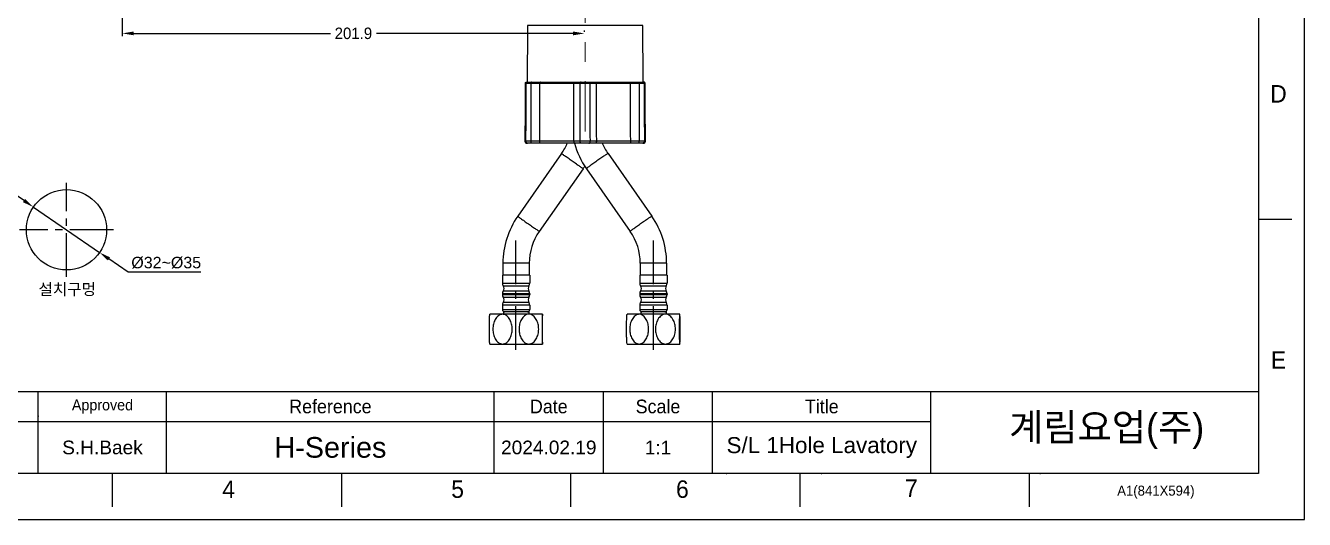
# Model space of a CAD drawing. Extents: x 10319 to 11160, y -16029 to -15435.
# Drawn here: x 10601 to 11160, y -16029 to -15814 of the extents above; entities that cross this region are included whole.
import ezdxf

# ---------------------------------------------------------------- set-up
doc = ezdxf.new("R2010")
doc.units = 0
doc.header["$MEASUREMENT"] = 0
for name, pattern in [('CENTER', [47.5, 22, -8.5, 8.5, -8.5]), ('CENTER2', [28.575, 19.05, -3.175, 3.175, -3.175]), ('CENTERX2', [101.6, 63.5, -12.7, 12.7, -12.7])]:
    doc.linetypes.add(name, pattern=pattern)
doc.layers.get('0').update_dxf_attribs({"linetype": 'CONTINUOUS'})
doc.layers.get('Defpoints').update_dxf_attribs({"linetype": 'CONTINUOUS'})
for name, color, linetype in [('CENTER', 1, 'CENTER2'), ('FORM', 7, 'CONTINUOUS'), ('TEXT', 2, 'CONTINUOUS')]:
    doc.layers.add(name, color=color, linetype=linetype)
doc.layers.add('DIM_', color=3, linetype='CONTINUOUS', lineweight=9)
doc.styles.add('Arial Unicode MS', font='ARIALUNI.ttf')
doc.styles.add('ROMANS', font='Gulim.ttf')
doc.styles.get("Standard").update_dxf_attribs({"font": 'Gulim.ttf'})
doc.dimstyles.new('사본(2) STANDARD', dxfattribs={"dimscale": 0, "dimtxt": 5, "dimasz": 5, "dimexe": 1.25, "dimexo": 0.625, "dimgap": 1.5, "dimtad": 3, "dimtih": 1, "dimtoh": 1, "dimdec": 1, "dimzin": 9, "dimdsep": 46, "dimtxsty": 'Standard', "dimcen": 2.5, "dimclrd": 3, "dimclre": 3, "dimclrt": 4, "dimadec": 0, "dimazin": 0, "dimtfac": 1, "dimtdec": 1, "dimtmove": 0, "dimatfit": 3, "dimfxl": 1.25, "dimtfill": 1, "dimtolj": 1, "dimtzin": 0, "dimarcsym": 0})

# ---------------------------------------------------------------- blocks, each defined once
blk = doc.blocks.new('*D11')
at = {"layer": 'Defpoints', "color": 0, "transparency": 16777216}
for p in [(10604.73, -15893.08), (10633.59, -15912.89)]:
    blk.add_point(p, dxfattribs=at)
at = {"layer": 'DIM_', "color": 3, "lineweight": -2, "transparency": 16777216}
for p, q in [((10600.61, -15890.25), (10596.49, -15887.42)), ((10604.73, -15893.08), (10633.59, -15912.89)), ((10646.11, -15921.48), (10637.71, -15915.72)), ((10677.8, -15921.48), (10646.11, -15921.48))]:
    blk.add_line(p, q, dxfattribs=at)
at = {"layer": 'DIM_', "color": 3, "transparency": 16777216}
for points in [[(10601.08, -15889.57), (10600.14, -15890.94), (10604.73, -15893.08)], [(10638.18, -15915.03), (10637.24, -15916.41), (10633.59, -15912.89)]]:
    blk.add_solid(points, dxfattribs=at)
at = {"layer": 'DIM_', "color": 4, "transparency": 16777216, "insert": (10662.7, -15917.39), "char_height": 5, "attachment_point": 5, "style": 'Arial Unicode MS', "bg_fill": 3, "box_fill_scale": 1.25, "bg_fill_color": 256, "bg_fill_true_color": 13158600, "bg_fill_transparency": 0}
blk.add_mtext('\\A1;%%C32~%%C35', dxfattribs=at)
blk = doc.blocks.new('*D18')
at = {"layer": 'Defpoints', "color": 0, "transparency": 16777216}
for p in [(10643.51, -15777.29), (10845.36, -15817.33), (10845.36, -15817.33)]:
    blk.add_point(p, dxfattribs=at)
at = {"layer": 'DIM_', "color": 3, "lineweight": -2, "transparency": 16777216}
for p, q in [((10643.51, -15777.91), (10643.51, -15818.58)), ((10648.51, -15817.33), (10734.37, -15817.33)), ((10840.36, -15817.33), (10754.49, -15817.33)), ((10845.36, -15816.71), (10845.36, -15816.08))]:
    blk.add_line(p, q, dxfattribs=at)
at = {"layer": 'DIM_', "color": 3, "transparency": 16777216}
for points in [[(10648.51, -15816.5), (10648.51, -15818.16), (10643.51, -15817.33)], [(10840.36, -15816.5), (10840.36, -15818.16), (10845.36, -15817.33)]]:
    blk.add_solid(points, dxfattribs=at)
at = {"layer": 'DIM_', "color": 4, "transparency": 16777216, "insert": (10744.43, -15817.33), "char_height": 5, "attachment_point": 5, "bg_fill": 3, "box_fill_scale": 1.25, "bg_fill_color": 256, "bg_fill_true_color": 13158600, "bg_fill_transparency": 0}
blk.add_mtext('\\A1;201.9', dxfattribs=at)

msp = doc.modelspace()

# ---------------------------------------------------------------- linework, layer by layer
at = {"color": 7, "linetype": 'Continuous'}
for p, q in [((10835.32, -15869.74), (10816.17, -15897.09)), ((10855.59, -15869.74), (10855.58, -15869.74)), ((10855.59, -15869.74), (10874.71, -15897.09)), ((10844.74, -15876.34), (10825.59, -15903.69)), ((10844.74, -15876.34), (10844.74, -15876.34)), ((10846.16, -15876.34), (10865.29, -15903.68)), ((10874.71, -15897.09), (10874.71, -15897.09)), ((10825.59, -15903.69), (10825.59, -15903.69)), ((10821.21, -15917.6), (10809.71, -15917.6)), ((10809.71, -15917.6), (10809.71, -15922.83)), ((10821.21, -15917.6), (10821.21, -15922.83)), ((10881.17, -15917.6), (10869.67, -15917.6)), ((10869.67, -15917.6), (10869.67, -15922.83)), ((10881.17, -15917.6), (10881.17, -15922.83)), ((10821.46, -15922.83), (10809.46, -15922.83)), ((10809.46, -15922.83), (10809.46, -15926.27)), ((10821.46, -15922.83), (10821.46, -15926.27)), ((10881.42, -15922.83), (10869.42, -15922.83)), ((10869.42, -15922.83), (10869.42, -15926.27)), ((10881.42, -15922.83), (10881.42, -15926.27)), ((10809.46, -15926.27), (10821.46, -15926.27)), ((10809.83, -15927.44), (10821.08, -15927.44)), ((10821.08, -15929.73), (10809.83, -15929.73)), ((10869.42, -15926.27), (10881.42, -15926.27)), ((10869.79, -15927.44), (10881.04, -15927.44)), ((10881.04, -15929.73), (10869.79, -15929.73)), ((10821.46, -15930.89), (10809.46, -15930.89)), ((10809.46, -15930.89), (10809.46, -15931.27)), ((10809.46, -15931.27), (10821.46, -15931.27)), ((10809.83, -15932.44), (10821.08, -15932.44)), ((10821.08, -15934.73), (10809.83, -15934.73)), ((10821.46, -15930.89), (10821.46, -15931.27)), ((10881.42, -15930.89), (10869.42, -15930.89)), ((10869.42, -15930.89), (10869.42, -15931.27)), ((10869.42, -15931.27), (10881.42, -15931.27)), ((10869.79, -15932.44), (10881.04, -15932.44)), ((10881.04, -15934.73), (10869.79, -15934.73)), ((10881.42, -15930.89), (10881.42, -15931.27)), ((10803.95, -15939.86), (10803.96, -15939.83)), ((10826.96, -15939.83), (10803.96, -15939.83)), ((10821.46, -15935.89), (10809.46, -15935.89)), ((10809.46, -15935.89), (10809.46, -15937.83)), ((10809.46, -15937.83), (10821.46, -15937.83)), ((10820.96, -15938.83), (10809.96, -15938.83)), ((10809.96, -15938.83), (10809.96, -15939.83)), ((10820.96, -15938.83), (10820.96, -15939.83)), ((10821.46, -15935.89), (10821.46, -15937.83)), ((10826.97, -15939.86), (10826.96, -15939.83)), ((10826.96, -15939.84), (10826.96, -15939.83)), ((10863.9, -15939.91), (10863.92, -15939.83)), ((10886.92, -15939.83), (10863.92, -15939.83)), ((10881.42, -15935.89), (10869.42, -15935.89)), ((10869.42, -15935.89), (10869.42, -15937.83)), ((10869.42, -15937.83), (10881.42, -15937.83)), ((10880.92, -15938.83), (10869.92, -15938.83)), ((10869.92, -15938.83), (10869.92, -15939.83)), ((10880.92, -15938.83), (10880.92, -15939.83)), ((10881.42, -15935.89), (10881.42, -15937.83)), ((10886.93, -15939.88), (10886.91, -15939.83)), ((10886.94, -15939.91), (10886.92, -15939.83)), ((10803.96, -15952.83), (10803.95, -15952.81)), ((10803.96, -15952.83), (10826.96, -15952.83)), ((10826.95, -15952.83), (10826.96, -15952.83)), ((10826.96, -15952.83), (10826.97, -15952.81)), ((10826.96, -15952.83), (10826.96, -15952.83)), ((10863.91, -15952.79), (10863.89, -15952.7)), ((10863.92, -15952.83), (10863.9, -15952.76)), ((10863.92, -15952.83), (10886.92, -15952.83)), ((10886.91, -15952.83), (10886.93, -15952.79)), ((10886.92, -15952.83), (10886.94, -15952.76)), ((10886.93, -15952.79), (10886.95, -15952.7))]:
    msp.add_line(p, q, dxfattribs=at)
msp.add_circle((10619.16, -15902.99), 17.5)
for centre, radius, start, end in [((10815.39, -15855.8), 24.32, 325.0212, 337.231), ((10875.71, -15855.73), 36.03, 195.2599, 214.8941), ((10875.53, -15855.81), 24.33, 202.7423, 214.9503), ((10815.49, -15855.86), 35.7, 325.0049, 327.0518), ((10845.46, -15917.6), 35.75, 145.0045, 180.0003), ((10845.4, -15917.59), 35.77, 359.9977, 34.9646), ((10845.46, -15917.6), 24.25, 145.0047, 180.0004), ((10845.4, -15917.59), 24.27, 359.9966, 34.9629), ((10811.46, -15926.27), 2, 180, 215.6591), ((10811.46, -15930.89), 2, 144.3409, 180), ((10808.21, -15928.6), 2, 0.59, 35.6591), ((10808.21, -15928.56), 2, 324.3409, 359.41), ((10822.71, -15928.6), 2, 144.3409, 179.41), ((10822.71, -15928.56), 2, 180.59, 215.6591), ((10819.46, -15926.27), 2, 324.3409, 0), ((10819.46, -15930.89), 2, 0, 35.6591), ((10871.42, -15926.27), 2, 180, 215.6591), ((10871.42, -15930.89), 2, 144.3409, 180), ((10868.17, -15928.6), 2, 0.59, 35.6591), ((10868.17, -15928.56), 2, 324.3409, 359.41), ((10882.67, -15928.6), 2, 144.3409, 179.41), ((10882.67, -15928.56), 2, 180.59, 215.6591), ((10879.42, -15926.27), 2, 324.3409, 0), ((10879.42, -15930.89), 2, 0, 35.6591), ((10811.46, -15931.27), 2, 180, 215.6591), ((10811.46, -15935.89), 2, 144.3409, 180), ((10808.21, -15933.6), 2, 0.59, 35.6591), ((10808.21, -15933.56), 2, 324.3409, 359.41), ((10822.71, -15933.6), 2, 144.3409, 179.41), ((10822.71, -15933.56), 2, 180.59, 215.6591), ((10819.46, -15931.27), 2, 324.3409, 0), ((10819.46, -15935.89), 2, 0, 35.6591), ((10871.42, -15931.27), 2, 180, 215.6591), ((10871.42, -15935.89), 2, 144.3409, 180), ((10868.17, -15933.6), 2, 0.59, 35.6591), ((10868.17, -15933.56), 2, 324.3409, 359.41), ((10882.67, -15933.6), 2, 144.3409, 179.41), ((10882.67, -15933.56), 2, 180.59, 215.6591), ((10879.42, -15931.27), 2, 324.3409, 0), ((10879.42, -15935.89), 2, 0, 35.6591), ((10810.46, -15937.83), 1, 180, 270), ((10820.46, -15937.83), 1, 270, 0), ((10870.42, -15937.83), 1, 180, 270), ((10880.42, -15937.83), 1, 270, 0)]:
    msp.add_arc(centre, radius, start, end, dxfattribs=at)
for points in [[(10871, -15838.55), (10870.88, -15826.24), (10870.75, -15813.93)], [(10819.49, -15839.05), (10819.4, -15851.69), (10819.3, -15864.33)], [(10871.95, -15864.33), (10871.85, -15851.69), (10871.76, -15839.05)], [(10826.23, -15865.19), (10824.21, -15865.19), (10822.2, -15865.19)], [(10850.23, -15865.19), (10848.76, -15865.19), (10847.28, -15865.19)], [(10869.05, -15865.19), (10867.03, -15865.19), (10865.02, -15865.19)]]:
    msp.add_open_spline(points, degree=2)
for points, weights, knots in [([(10819.49, -15839.05), (10819.49, -15838.85), (10819.64, -15838.7), (10819.79, -15838.55), (10819.99, -15838.55)], [0.99689541334, 0.853553390593, 0.853553390593, 0.853553390593, 1], [0.0044361, 0.0044361, 0.0044361, 0.4162846, 0.4162846, 0.8325693, 0.8325693, 0.8325693]), ([(10871.76, -15839.05), (10871.76, -15838.85), (10871.61, -15838.7), (10871.46, -15838.55), (10871.26, -15838.55)], [0.99689541334, 0.853553390593, 0.853553390593, 0.853553390593, 1], [0.0044361, 0.0044361, 0.0044361, 0.4162846, 0.4162846, 0.8325693, 0.8325693, 0.8325693]), ([(10870.79, -15865.19), (10871.14, -15865.19), (10871.39, -15864.94), (10871.64, -15864.69), (10871.64, -15864.34)], [1, 0.853553390593, 0.853553390593, 0.853553390593, 1], [0, 0, 0, 0.702057, 0.702057, 1.404114, 1.404114, 1.404114])]:
    msp.add_rational_spline(points, weights, degree=2, knots=knots)
at = {"lineweight": -3}
for points, weights in [([(10819.79, -15839.05), (10819.49, -15839.05), (10819.49, -15839.05)], [0.978152195993, 0.972553313786, 0.972553313786]), ([(10819.79, -15839.05), (10819.79, -15839.05), (10822.03, -15839.05)], [0.914835766825, 0.758819045103, 1]), ([(10819.89, -15839.05), (10819.89, -15838.95), (10819.93, -15838.86)], [1, 0.924975297021, 0.888711881317]), ([(10820.29, -15838.55), (10820.29, -15838.55), (10822.16, -15838.55)], [1, 0.793353340291, 1]), ([(10822.16, -15838.55), (10822.03, -15838.55), (10822.03, -15839.05)], [1, 0.709570736537, 1]), ([(10825.88, -15839.05), (10831.8, -15839.05), (10840.67, -15839.05)], [1, 0.945106627571, 1]), ([(10826.16, -15838.55), (10832.04, -15838.55), (10840.92, -15838.55)], [1, 0.943135436436, 1]), ([(10843.85, -15838.55), (10843.49, -15838.55), (10843.49, -15839.05)], [1, 0.709570736536, 1]), ([(10843.49, -15839.05), (10845.62, -15839.05), (10847.76, -15839.05)], [1, 0.707106781187, 1]), ([(10843.85, -15838.55), (10845.62, -15838.55), (10847.4, -15838.55)], [1, 0.707106781187, 1]), ([(10847.4, -15838.55), (10847.76, -15838.55), (10847.76, -15839.05)], [1, 0.709570736536, 1]), ([(10850.33, -15838.55), (10859.21, -15838.55), (10865.09, -15838.55)], [1, 0.943135436436, 1]), ([(10850.58, -15839.05), (10859.45, -15839.05), (10865.37, -15839.05)], [1, 0.945106627571, 1]), ([(10869.09, -15838.55), (10870.96, -15838.55), (10870.96, -15838.55)], [1, 0.793353340291, 1]), ([(10869.09, -15838.55), (10869.22, -15838.55), (10869.22, -15839.05)], [1, 0.709570736537, 1]), ([(10869.22, -15839.05), (10871.46, -15839.05), (10871.46, -15839.05)], [1, 0.758819045103, 0.914835766825]), ([(10871.17, -15838.66), (10871.35, -15838.81), (10871.36, -15839.05)], [0.85789133668, 0.833547852898, 1]), ([(10871.76, -15839.05), (10871.76, -15839.05), (10871.46, -15839.05)], [0.972553313786, 0.972553313786, 0.978195733654]), ([(10819.3, -15864.33), (10819.3, -15864.33), (10819.61, -15864.33)], [0.972757538549, 0.972757538549, 0.978584049789]), ([(10821.98, -15864.33), (10819.61, -15864.33), (10819.61, -15864.33)], [1, 0.758819045102, 0.914835766825]), ([(10820.1, -15865.05), (10819.72, -15864.8), (10819.72, -15864.33)], [0.864161764924, 0.814138159373, 1]), ([(10840.6, -15864.33), (10831.7, -15864.33), (10825.76, -15864.33)], [1, 0.945515077098, 1]), ([(10841.02, -15865.19), (10832.1, -15865.19), (10826.23, -15865.19)], [1, 0.942180502973, 1]), ([(10843.97, -15865.19), (10843.36, -15865.18), (10843.37, -15864.33)], [1, 0.707106781187, 1]), ([(10847.88, -15864.33), (10845.62, -15864.33), (10843.37, -15864.33)], [1, 0.707106781187, 1]), ([(10865.49, -15864.33), (10859.55, -15864.33), (10850.65, -15864.33)], [1, 0.945515077098, 1]), ([(10869.05, -15865.19), (10869.27, -15865.18), (10869.27, -15864.33)], [1, 0.707106781187, 1]), ([(10871.64, -15864.33), (10871.64, -15864.33), (10869.27, -15864.33)], [0.914835766825, 0.758819045103, 1]), ([(10871.53, -15864.33), (10871.53, -15865.1), (10870.79, -15865.18)], [1, 0.727371173155, 0.962275279492]), ([(10871.63, -15864.33), (10871.95, -15864.33), (10871.95, -15864.33)], [0.978764021773, 0.972757538549, 0.972757538549])]:
    msp.add_rational_spline(points, weights, degree=2, dxfattribs=at)
for points, degree in [([(10819.79, -15839.05), (10819.7, -15851.69), (10819.61, -15864.33)], 2), ([(10819.72, -15864.33), (10819.81, -15851.69), (10819.89, -15839.05)], 2), ([(10821.98, -15864.33), (10822, -15851.69), (10822.03, -15839.05)], 2), ([(10822.03, -15839.05), (10823.95, -15839.05), (10825.88, -15839.05)], 2), ([(10822.16, -15838.55), (10824.16, -15838.55), (10826.16, -15838.55)], 2), ([(10825.76, -15864.33), (10825.8, -15855.91), (10825.84, -15847.48), (10825.88, -15839.05)], 3), ([(10840.6, -15864.33), (10840.62, -15855.91), (10840.65, -15847.48), (10840.67, -15839.05)], 3), ([(10840.67, -15839.05), (10842.08, -15839.05), (10843.49, -15839.05)], 2), ([(10840.92, -15838.55), (10842.38, -15838.55), (10843.85, -15838.55)], 2), ([(10843.37, -15864.33), (10843.43, -15851.69), (10843.49, -15839.05)], 2), ([(10847.4, -15838.55), (10848.87, -15838.55), (10850.33, -15838.55)], 2), ([(10847.76, -15839.05), (10849.17, -15839.05), (10850.58, -15839.05)], 2), ([(10847.88, -15864.33), (10847.82, -15851.69), (10847.76, -15839.05)], 2), ([(10850.65, -15864.33), (10850.62, -15855.91), (10850.6, -15847.48), (10850.58, -15839.05)], 3), ([(10865.09, -15838.55), (10867.09, -15838.55), (10869.09, -15838.55)], 2), ([(10865.37, -15839.05), (10867.3, -15839.05), (10869.22, -15839.05)], 2), ([(10865.49, -15864.33), (10865.45, -15855.91), (10865.41, -15847.48), (10865.37, -15839.05)], 3), ([(10869.22, -15839.05), (10869.25, -15851.69), (10869.27, -15864.33)], 2), ([(10871.36, -15839.05), (10871.44, -15851.69), (10871.53, -15864.33)], 2), ([(10871.64, -15864.33), (10871.55, -15851.69), (10871.46, -15839.05)], 2), ([(10825.76, -15864.33), (10823.87, -15864.33), (10821.98, -15864.33)], 2), ([(10843.37, -15864.33), (10841.98, -15864.33), (10840.6, -15864.33)], 2), ([(10843.97, -15865.19), (10842.49, -15865.19), (10841.02, -15865.19)], 2), ([(10850.65, -15864.33), (10849.26, -15864.33), (10847.88, -15864.33)], 2), ([(10869.27, -15864.33), (10867.38, -15864.33), (10865.49, -15864.33)], 2)]:
    msp.add_open_spline(points, degree=degree, dxfattribs=at)
for points, weights, knots in [([(10819.79, -15839.05), (10819.79, -15838.85), (10819.94, -15838.7), (10820.08, -15838.55), (10820.29, -15838.55)], [0.997126641142, 0.853553390593, 0.853553390593, 0.853553390593, 1], [0.0041041, 0.0041041, 0.0041041, 0.4162846, 0.4162846, 0.8325693, 0.8325693, 0.8325693]), ([(10871.46, -15839.05), (10871.46, -15838.85), (10871.31, -15838.7), (10871.16, -15838.55), (10870.96, -15838.55)], [0.997126641142, 0.853553390593, 0.853553390593, 0.853553390593, 1], [0.0041041, 0.0041041, 0.0041041, 0.4162846, 0.4162846, 0.8325693, 0.8325693, 0.8325693]), ([(10819.61, -15864.34), (10819.61, -15864.69), (10819.86, -15864.94), (10820.11, -15865.19), (10820.46, -15865.19)], [1, 0.853553390593, 0.853553390593, 0.853553390593, 1], [0, 0, 0, 0.702057, 0.702057, 1.404114, 1.404114, 1.404114]), ([(10822.2, -15865.19), (10822.11, -15865.19), (10822.04, -15864.94), (10821.98, -15864.69), (10821.98, -15864.33)], [1, 0.923210217113, 1, 0.923210217113, 1], [0, 0, 0, 0.66855, 0.66855, 1.3371, 1.3371, 1.3371]), ([(10847.28, -15865.19), (10847.53, -15865.19), (10847.71, -15864.94), (10847.88, -15864.69), (10847.88, -15864.33)], [1, 0.923210217113, 1, 0.923210217113, 1], [0, 0, 0, 0.66855, 0.66855, 1.3371, 1.3371, 1.3371])]:
    msp.add_rational_spline(points, weights, degree=2, knots=knots, dxfattribs=at)
for points, weights in [([(10819.99, -15838.55), (10819.99, -15838.55), (10820.29, -15838.55)], [1, 0.993535787301, 0.992908163617]), ([(10871.26, -15838.55), (10871.26, -15838.55), (10871, -15838.55)], [1, 0.994010013257, 0.993031662969]), ([(10819.3, -15864.34), (10819.3, -15865.19), (10820.15, -15865.19)], [1, 0.707106781187, 1]), ([(10820.46, -15865.19), (10820.15, -15865.19), (10820.15, -15865.19)], [0.992766999176, 0.993307259035, 1]), ([(10822.2, -15865.19), (10820.46, -15865.19), (10820.46, -15865.19)], [1, 0.793353340291, 1]), ([(10847.28, -15865.19), (10845.62, -15865.19), (10843.97, -15865.19)], [1, 0.707106781187, 1]), ([(10865.02, -15865.19), (10859.14, -15865.19), (10850.23, -15865.19)], [1, 0.942180502973, 1]), ([(10870.79, -15865.19), (10870.79, -15865.19), (10869.05, -15865.19)], [1, 0.793353340291, 1]), ([(10871.1, -15865.19), (10871.1, -15865.19), (10870.8, -15865.19)], [1, 0.993423043113, 0.992787533477]), ([(10871.1, -15865.19), (10871.95, -15865.19), (10871.95, -15864.34)], [1, 0.707106781187, 1])]:
    msp.add_rational_spline(points, weights, degree=2)
for points, knots in [([(10826.09, -15838.57), (10826.06, -15838.58), (10826.03, -15838.61), (10826, -15838.64), (10825.98, -15838.67), (10825.96, -15838.71), (10825.94, -15838.75), (10825.92, -15838.79), (10825.9, -15838.84), (10825.89, -15838.89), (10825.88, -15838.94), (10825.88, -15839), (10825.88, -15839.05)], [0.1350386, 0.1350386, 0.1350386, 0.1350386, 0.3098843, 0.3098843, 0.3098843, 0.4776785, 0.4776785, 0.4776785, 0.6423641, 0.6423641, 0.6423641, 0.8072468, 0.8072468, 0.8072468, 0.8072468]), ([(10840.85, -15838.57), (10840.83, -15838.58), (10840.8, -15838.61), (10840.78, -15838.64), (10840.76, -15838.67), (10840.74, -15838.71), (10840.72, -15838.75), (10840.71, -15838.79), (10840.69, -15838.84), (10840.68, -15838.89), (10840.68, -15838.94), (10840.67, -15839), (10840.67, -15839.05)], [-0.6722082, -0.6722082, -0.6722082, -0.6722082, -0.4973625, -0.4973625, -0.4973625, -0.3295684, -0.3295684, -0.3295684, -0.1648828, -0.1648828, -0.1648828, 0, 0, 0, 0]), ([(10850.4, -15838.57), (10850.42, -15838.58), (10850.45, -15838.61), (10850.47, -15838.64), (10850.49, -15838.67), (10850.51, -15838.71), (10850.53, -15838.75), (10850.54, -15838.79), (10850.56, -15838.84), (10850.57, -15838.89), (10850.57, -15838.94), (10850.58, -15839), (10850.58, -15839.05)], [0.1350386, 0.1350386, 0.1350386, 0.1350386, 0.3098843, 0.3098843, 0.3098843, 0.4776785, 0.4776785, 0.4776785, 0.6423641, 0.6423641, 0.6423641, 0.8072468, 0.8072468, 0.8072468, 0.8072468]), ([(10865.16, -15838.57), (10865.19, -15838.58), (10865.22, -15838.61), (10865.25, -15838.64), (10865.27, -15838.67), (10865.29, -15838.71), (10865.31, -15838.75), (10865.33, -15838.79), (10865.34, -15838.84), (10865.35, -15838.89), (10865.36, -15838.94), (10865.37, -15839), (10865.37, -15839.05)], [-0.6722082, -0.6722082, -0.6722082, -0.6722082, -0.4973625, -0.4973625, -0.4973625, -0.3295684, -0.3295684, -0.3295684, -0.1648828, -0.1648828, -0.1648828, 0, 0, 0, 0]), ([(10869.8, -15838.55), (10869.85, -15838.55), (10869.89, -15838.56), (10869.93, -15838.57), (10869.97, -15838.58), (10870.01, -15838.6), (10870.05, -15838.61)], [0.0059786, 0.0059786, 0.0059786, 0.0059786, 0.1350386, 0.1350386, 0.1350386, 0.2577187, 0.2577187, 0.2577187, 0.2577187]), ([(10826.22, -15865.19), (10826.18, -15865.19), (10826.14, -15865.18), (10826.1, -15865.16), (10826.05, -15865.13), (10826, -15865.09), (10825.96, -15865.04), (10825.92, -15864.98), (10825.88, -15864.92), (10825.85, -15864.85), (10825.82, -15864.77), (10825.8, -15864.69), (10825.78, -15864.6), (10825.77, -15864.52), (10825.76, -15864.43), (10825.76, -15864.34)], [0.007729, 0.007729, 0.007729, 0.007729, 0.241884, 0.241884, 0.241884, 0.536103, 0.536103, 0.536103, 0.818605, 0.818605, 0.818605, 1.09612, 1.09612, 1.09612, 1.367979, 1.367979, 1.367979, 1.367979]), ([(10840.6, -15864.34), (10840.6, -15864.43), (10840.61, -15864.52), (10840.62, -15864.6), (10840.64, -15864.69), (10840.66, -15864.77), (10840.68, -15864.85), (10840.71, -15864.92), (10840.74, -15864.98), (10840.78, -15865.04), (10840.82, -15865.09), (10840.86, -15865.13), (10840.91, -15865.16), (10840.94, -15865.18), (10840.98, -15865.19), (10841.01, -15865.19)], [0.005971, 0.005971, 0.005971, 0.005971, 0.27783, 0.27783, 0.27783, 0.555346, 0.555346, 0.555346, 0.837848, 0.837848, 0.837848, 1.132066, 1.132066, 1.132066, 1.366222, 1.366222, 1.366222, 1.366222]), ([(10850.24, -15865.19), (10850.27, -15865.19), (10850.31, -15865.18), (10850.34, -15865.16), (10850.39, -15865.13), (10850.43, -15865.09), (10850.47, -15865.04), (10850.5, -15864.98), (10850.54, -15864.92), (10850.56, -15864.85), (10850.59, -15864.77), (10850.61, -15864.69), (10850.63, -15864.6), (10850.64, -15864.52), (10850.65, -15864.43), (10850.65, -15864.34)], [0.007729, 0.007729, 0.007729, 0.007729, 0.241884, 0.241884, 0.241884, 0.536103, 0.536103, 0.536103, 0.818605, 0.818605, 0.818605, 1.09612, 1.09612, 1.09612, 1.367979, 1.367979, 1.367979, 1.367979]), ([(10865.49, -15864.34), (10865.49, -15864.43), (10865.48, -15864.52), (10865.47, -15864.6), (10865.45, -15864.69), (10865.43, -15864.77), (10865.4, -15864.85), (10865.37, -15864.92), (10865.33, -15864.98), (10865.29, -15865.04), (10865.25, -15865.09), (10865.2, -15865.13), (10865.15, -15865.16), (10865.11, -15865.18), (10865.07, -15865.19), (10865.02, -15865.19)], [0.005971, 0.005971, 0.005971, 0.005971, 0.27783, 0.27783, 0.27783, 0.555346, 0.555346, 0.555346, 0.837848, 0.837848, 0.837848, 1.132066, 1.132066, 1.132066, 1.366222, 1.366222, 1.366222, 1.366222])]:
    msp.add_open_spline(points, degree=3, knots=knots, dxfattribs=at)
at = {"color": 7, "linetype": 'Continuous'}
for points, knots in [([(10844.74, -15876.34), (10844.73, -15876.34), (10844.69, -15876.31), (10844.62, -15876.27), (10844.5, -15876.19), (10844.25, -15876.03), (10843.85, -15875.75), (10843.26, -15875.35), (10842.55, -15874.86), (10841.44, -15874.09), (10840.26, -15873.27), (10839.06, -15872.43), (10838.2, -15871.82), (10837.4, -15871.26), (10836.71, -15870.76), (10836.2, -15870.4), (10835.87, -15870.16), (10835.68, -15870.02), (10835.53, -15869.91), (10835.41, -15869.83), (10835.37, -15869.78), (10835.31, -15869.75), (10835.32, -15869.74)], [0, 0, 0, 0, 0.003119, 0.010951, 0.023443, 0.040487, 0.087508, 0.150234, 0.226282, 0.312749, 0.503504, 0.600531, 0.693726, 0.779546, 0.854721, 0.916383, 0.941397, 0.962192, 0.978586, 0.99041, 0.997558, 1, 1, 1, 1]), ([(10855.58, -15869.74), (10855.53, -15869.74), (10855.38, -15869.85), (10855.07, -15870.01), (10854.6, -15870.32), (10854, -15870.71), (10853.27, -15871.19), (10852.16, -15871.95), (10850.69, -15872.97), (10849.24, -15873.99), (10848.16, -15874.77), (10847.49, -15875.27), (10846.93, -15875.68), (10846.56, -15875.97), (10846.35, -15876.15), (10846.24, -15876.24), (10846.19, -15876.29), (10846.16, -15876.33), (10846.16, -15876.34)], [0, 0, 0, 0, 0.013451, 0.044946, 0.093417, 0.157085, 0.233575, 0.320022, 0.5096, 0.697706, 0.782366, 0.856447, 0.917174, 0.962294, 0.978458, 0.990152, 0.997288, 1, 1, 1, 1]), ([(10816.17, -15897.09), (10816.17, -15897.1), (10816.22, -15897.12), (10816.26, -15897.17), (10816.38, -15897.26), (10816.53, -15897.37), (10816.72, -15897.51), (10817.06, -15897.75), (10817.56, -15898.11), (10818.26, -15898.61), (10819.05, -15899.17), (10819.92, -15899.78), (10821.11, -15900.62), (10822.29, -15901.44), (10823.4, -15902.21), (10824.11, -15902.7), (10824.7, -15903.1), (10825.1, -15903.37), (10825.35, -15903.53), (10825.47, -15903.62), (10825.55, -15903.66), (10825.58, -15903.69), (10825.59, -15903.69)], [0, 0, 0, 0, 0.002442, 0.00959, 0.021414, 0.037808, 0.058603, 0.083617, 0.145279, 0.220454, 0.306274, 0.399469, 0.496496, 0.687251, 0.773718, 0.849766, 0.912492, 0.959513, 0.976557, 0.989049, 0.996881, 1, 1, 1, 1]), ([(10865.29, -15903.68), (10865.28, -15903.67), (10865.32, -15903.64), (10865.37, -15903.59), (10865.48, -15903.49), (10865.69, -15903.32), (10866.06, -15903.03), (10866.61, -15902.62), (10867.29, -15902.12), (10868.37, -15901.34), (10869.82, -15900.32), (10871.28, -15899.3), (10872.4, -15898.54), (10873.12, -15898.06), (10873.73, -15897.67), (10874.19, -15897.36), (10874.5, -15897.2), (10874.65, -15897.09), (10874.71, -15897.09)], [0, 0, 0, 0, 0.002712, 0.009848, 0.021542, 0.037706, 0.082826, 0.143553, 0.217634, 0.302294, 0.4904, 0.679978, 0.766425, 0.842915, 0.906583, 0.955054, 0.986549, 1, 1, 1, 1]), ([(10803.88, -15946.33), (10803.88, -15945.61), (10803.88, -15944.22), (10803.89, -15942.53), (10803.91, -15941.34), (10803.91, -15940.64), (10803.95, -15940.16), (10803.94, -15939.91), (10803.96, -15939.84)], [0, 0, 0, 0, 0.334221, 0.642962, 0.776808, 0.887735, 0.965746, 1, 1, 1, 1]), ([(10809.54, -15939.83), (10808.89, -15939.83), (10807.55, -15940.38), (10806.26, -15942.06), (10805.5, -15944.11), (10805.34, -15945.59), (10805.34, -15946.33)], [0, 0, 0, 0, 0.228943, 0.475661, 0.735015, 1, 1, 1, 1]), ([(10813.74, -15946.33), (10813.74, -15945.59), (10813.57, -15944.11), (10812.81, -15942.06), (10811.52, -15940.38), (10810.18, -15939.83), (10809.54, -15939.83)], [0, 0, 0, 0, 0.264991, 0.524332, 0.771055, 1, 1, 1, 1]), ([(10821.04, -15939.83), (10820.38, -15939.83), (10819.02, -15940.37), (10817.7, -15942.05), (10816.92, -15944.11), (10816.75, -15945.59), (10816.75, -15946.33)], [0, 0, 0, 0, 0.23144, 0.47853, 0.73677, 1, 1, 1, 1]), ([(10825.32, -15946.33), (10825.32, -15945.59), (10825.15, -15944.11), (10824.37, -15942.05), (10823.05, -15940.37), (10821.69, -15939.83), (10821.04, -15939.83)], [0, 0, 0, 0, 0.263235, 0.521463, 0.768557, 1, 1, 1, 1]), ([(10826.94, -15939.96), (10826.92, -15940.29), (10826.91, -15941.13), (10826.88, -15943.25), (10826.87, -15945.05), (10826.87, -15946.33)], [0, 0, 0, 0, 0.151609, 0.397007, 1, 1, 1, 1]), ([(10826.96, -15939.83), (10826.95, -15939.83), (10826.95, -15939.9), (10826.94, -15939.93), (10826.94, -15939.96)], [0, 0, 0, 0, 0.259118, 1, 1, 1, 1]), ([(10827.04, -15946.33), (10827.04, -15945.61), (10827.04, -15944.22), (10827.03, -15942.53), (10827.01, -15941.34), (10827.01, -15940.64), (10826.97, -15940.16), (10826.98, -15939.91), (10826.96, -15939.84)], [0, 0, 0, 0, 0.334228, 0.64295, 0.776785, 0.88773, 0.96576, 1, 1, 1, 1]), ([(10863.7, -15946.33), (10863.7, -15945.64), (10863.7, -15944.3), (10863.73, -15942.67), (10863.77, -15941.5), (10863.81, -15940.79), (10863.85, -15940.26), (10863.88, -15939.97), (10863.91, -15939.88)], [0, 0, 0, 0, 0.322332, 0.622335, 0.754608, 0.867416, 0.952425, 1, 1, 1, 1]), ([(10869.19, -15939.83), (10868.56, -15939.83), (10867.24, -15940.39), (10865.98, -15942.06), (10865.23, -15944.11), (10865.07, -15945.59), (10865.07, -15946.33)], [0, 0, 0, 0, 0.226526, 0.472897, 0.733327, 1, 1, 1, 1]), ([(10873.31, -15946.33), (10873.31, -15945.59), (10873.15, -15944.11), (10872.41, -15942.06), (10871.15, -15940.38), (10869.83, -15939.83), (10869.19, -15939.83)], [0, 0, 0, 0, 0.266679, 0.527096, 0.773472, 1, 1, 1, 1]), ([(10880.68, -15939.83), (10880.01, -15939.83), (10878.64, -15940.37), (10877.29, -15942.04), (10876.49, -15944.1), (10876.32, -15945.59), (10876.32, -15946.33)], [0, 0, 0, 0, 0.233538, 0.480949, 0.738254, 1, 1, 1, 1]), ([(10885.04, -15946.33), (10885.04, -15945.59), (10884.86, -15944.1), (10884.07, -15942.04), (10882.72, -15940.37), (10881.34, -15939.83), (10880.68, -15939.83)], [0, 0, 0, 0, 0.261751, 0.519044, 0.76646, 1, 1, 1, 1]), ([(10886.91, -15939.83), (10886.89, -15939.83), (10886.87, -15939.91), (10886.85, -15940.02), (10886.82, -15940.23), (10886.79, -15940.63), (10886.76, -15941.25), (10886.72, -15942.11), (10886.7, -15943.08), (10886.67, -15944.5), (10886.67, -15945.59), (10886.67, -15946.33)], [0, 0, 0, 0, 0.007871, 0.027864, 0.059633, 0.101809, 0.211483, 0.346022, 0.49724, 0.659362, 1, 1, 1, 1]), ([(10887.14, -15946.33), (10887.14, -15945.64), (10887.14, -15944.3), (10887.11, -15942.67), (10887.07, -15941.5), (10887.03, -15940.79), (10886.99, -15940.26), (10886.96, -15939.97), (10886.93, -15939.88)], [0, 0, 0, 0, 0.322331, 0.622349, 0.75464, 0.867435, 0.952423, 1, 1, 1, 1]), ([(10803.96, -15952.83), (10803.94, -15952.76), (10803.95, -15952.51), (10803.91, -15952.03), (10803.91, -15951.33), (10803.89, -15950.13), (10803.88, -15948.45), (10803.88, -15947.06), (10803.88, -15946.33)], [0, 0, 0, 0, 0.03426, 0.112302, 0.223248, 0.35708, 0.665787, 1, 1, 1, 1]), ([(10805.34, -15946.33), (10805.34, -15947.08), (10805.5, -15948.56), (10806.26, -15950.61), (10807.55, -15952.29), (10808.89, -15952.83), (10809.54, -15952.83)], [0, 0, 0, 0, 0.264991, 0.524332, 0.771055, 1, 1, 1, 1]), ([(10809.54, -15952.83), (10810.18, -15952.83), (10811.52, -15952.29), (10812.81, -15950.61), (10813.57, -15948.56), (10813.74, -15947.08), (10813.74, -15946.33)], [0, 0, 0, 0, 0.228943, 0.475661, 0.735015, 1, 1, 1, 1]), ([(10816.75, -15946.33), (10816.75, -15947.08), (10816.92, -15948.56), (10817.7, -15950.62), (10819.02, -15952.29), (10820.38, -15952.83), (10821.04, -15952.83)], [0, 0, 0, 0, 0.263235, 0.521463, 0.768557, 1, 1, 1, 1]), ([(10821.04, -15952.83), (10821.69, -15952.83), (10823.05, -15952.29), (10824.37, -15950.62), (10825.15, -15948.56), (10825.32, -15947.08), (10825.32, -15946.33)], [0, 0, 0, 0, 0.23144, 0.47853, 0.73677, 1, 1, 1, 1]), ([(10826.87, -15946.33), (10826.87, -15947.06), (10826.88, -15948.45), (10826.89, -15950.14), (10826.91, -15951.33), (10826.91, -15952.04), (10826.94, -15952.51), (10826.93, -15952.76), (10826.95, -15952.83)], [0, 0, 0, 0, 0.334723, 0.643806, 0.777705, 0.888568, 0.966303, 1, 1, 1, 1]), ([(10826.96, -15952.83), (10826.98, -15952.76), (10826.97, -15952.51), (10827.01, -15952.03), (10827.01, -15951.33), (10827.03, -15950.13), (10827.04, -15948.45), (10827.04, -15947.06), (10827.04, -15946.33)], [0, 0, 0, 0, 0.034276, 0.1123, 0.223229, 0.35707, 0.665796, 1, 1, 1, 1]), ([(10863.89, -15952.7), (10863.83, -15952.38), (10863.79, -15951.54), (10863.73, -15950.08), (10863.7, -15948.27), (10863.7, -15946.99), (10863.7, -15946.33)], [0, 0, 0, 0, 0.152063, 0.397445, 0.689118, 1, 1, 1, 1]), ([(10865.07, -15946.33), (10865.07, -15947.08), (10865.23, -15948.56), (10865.98, -15950.6), (10867.24, -15952.28), (10868.56, -15952.83), (10869.19, -15952.83)], [0, 0, 0, 0, 0.266679, 0.527096, 0.773472, 1, 1, 1, 1]), ([(10869.19, -15952.83), (10869.83, -15952.83), (10871.15, -15952.28), (10872.41, -15950.6), (10873.15, -15948.56), (10873.31, -15947.08), (10873.31, -15946.33)], [0, 0, 0, 0, 0.226526, 0.472897, 0.733327, 1, 1, 1, 1]), ([(10876.32, -15946.33), (10876.32, -15947.08), (10876.49, -15948.56), (10877.29, -15950.62), (10878.64, -15952.3), (10880.01, -15952.83), (10880.68, -15952.83)], [0, 0, 0, 0, 0.261751, 0.519044, 0.76646, 1, 1, 1, 1]), ([(10880.68, -15952.83), (10881.34, -15952.83), (10882.72, -15952.3), (10884.07, -15950.62), (10884.86, -15948.56), (10885.04, -15947.08), (10885.04, -15946.33)], [0, 0, 0, 0, 0.233538, 0.480949, 0.738254, 1, 1, 1, 1]), ([(10886.67, -15946.33), (10886.67, -15947.07), (10886.67, -15948.16), (10886.7, -15949.58), (10886.72, -15950.56), (10886.76, -15951.41), (10886.79, -15952.04), (10886.82, -15952.43), (10886.85, -15952.64), (10886.87, -15952.75), (10886.89, -15952.83), (10886.91, -15952.83)], [0, 0, 0, 0, 0.340622, 0.502732, 0.653984, 0.788531, 0.898189, 0.940354, 0.972118, 0.992123, 1, 1, 1, 1]), ([(10886.95, -15952.7), (10887.01, -15952.38), (10887.05, -15951.53), (10887.11, -15950.07), (10887.14, -15948.27), (10887.14, -15946.99), (10887.14, -15946.33)], [0, 0, 0, 0, 0.1523, 0.397666, 0.689244, 1, 1, 1, 1])]:
    msp.add_open_spline(points, degree=3, knots=knots, dxfattribs=at)
at = {"layer": 'CENTER'}
for p, q in [((10619.16, -15923.49), (10619.16, -15882.49)), ((10639.66, -15902.99), (10598.66, -15902.99)), ((10815.19, -15907.69), (10815.19, -15957.83)), ((10875.36, -15907.69), (10875.36, -15957.83))]:
    msp.add_line(p, q, dxfattribs=at)
at = {"layer": 'FORM', "color": 7, "linetype": 'Continuous'}
for p, q in [((11159.66, -16029.33), (11159.66, -15434.62)), ((11139.63, -15454.65), (11139.63, -16009.31)), ((11139.64, -15898.37), (11154.19, -15898.37)), ((11139.63, -16009.31), (10338.68, -16009.31)), ((10639.04, -16009.31), (10639.04, -16023.86)), ((10739.16, -16009.31), (10739.16, -16023.86)), ((10839.28, -16009.31), (10839.28, -16023.86)), ((10939.4, -16009.31), (10939.4, -16023.86)), ((11039.52, -16009.31), (11039.52, -16023.86)), ((10318.66, -16029.33), (11159.66, -16029.33))]:
    msp.add_line(p, q, dxfattribs=at)
at = {"layer": 'FORM'}
for p, q in [((10494.82, -15973.55), (11139.63, -15973.55)), ((10606.86, -16009.31), (10606.86, -15973.55)), ((10662.88, -16009.31), (10662.88, -15973.55)), ((10805.9, -16009.31), (10805.9, -15973.55)), ((10805.9, -16009.31), (10805.9, -15973.55)), ((10805.9, -16009.31), (10805.9, -15973.55)), ((10853.58, -16009.31), (10853.58, -15973.55)), ((10901.26, -16009.31), (10901.26, -15973.55)), ((10996.61, -16009.31), (10996.61, -15973.55)), ((10438.8, -15986.66), (10996.61, -15986.66))]:
    msp.add_line(p, q, dxfattribs=at)
for p in [(10907.38, -16009.31), (10948.81, -16009.31), (11044.22, -16009.31)]:
    msp.add_point(p, dxfattribs=at)
at = {"layer": 'TEXT'}
msp.add_point((10606.86, -15984.28), dxfattribs=at)

# ---------------------------------------------------------------- texts
at = {"layer": 'DIM_', "insert": (10606.93, -15926.44), "char_height": 5, "attachment_point": 1}
msp.add_mtext_dynamic_manual_height_columns('설치구멍', width=28.1224, gutter_width=12.5, heights=[0], dxfattribs=at)
at = {"layer": 'FORM', "char_height": 7.63, "attachment_point": 5}
for s, width, insert in [('D', 10.0119, (11148.33, -15843.68)), ('E', 10.0119, (11148.33, -15959.79)), ('4', 50.0595, (10689.95, -16016.19)), ('5', 50.0595, (10789.92, -16016.19)), ('6', 50.0595, (10888.07, -16016.19)), ('7', 50.0595, (10988.02, -16015.74))]:
    msp.add_mtext_dynamic_manual_height_columns(s, width=width, gutter_width=12.51, heights=[0], dxfattribs=dict(at, insert=insert))
at = {"layer": 'TEXT', "style": 'ROMANS'}
msp.add_text('A1(841X594)', height=4.3802, dxfattribs=at).set_placement((11077.93, -16018.98))
at = {"layer": 'TEXT', "attachment_point": 5}
for s, width, insert, char_height in [('Approved', 56.019, (10634.87, -15980.11), 4.768), ('Reference', 143.0272, (10734.39, -15980.11), 5.959), ('Date', 47.6757, (10829.74, -15980.11), 5.959), ('Scale', 47.6757, (10877.42, -15980.11), 5.959), ('Title', 95.3515, (10948.93, -15980.11), 5.959)]:
    msp.add_mtext_dynamic_manual_height_columns(s, width=width, gutter_width=29.8, heights=[0], dxfattribs=dict(at, insert=insert, char_height=char_height))
at = {"layer": 'TEXT', "linetype": 'CENTERX2', "insert": (11073.31, -15990.85), "char_height": 11.9189, "attachment_point": 5}
msp.add_mtext_dynamic_manual_height_columns('{\\fHYGothic-Medium|b0|i0|c129|p18;계림요업(주)}', width=143.0272, gutter_width=29.8, heights=[0], dxfattribs=at)
at = {"layer": 'TEXT', "attachment_point": 5, "style": 'Arial Unicode MS'}
for s, width, insert, char_height in [('S.H.Baek', 56.019, (10634.87, -15997.98), 5.959), ('H-Series', 143.0272, (10734.39, -15997.98), 9), ('2024.02.19', 47.6757, (10829.74, -15997.98), 5.959), ('1:1', 47.6757, (10877.42, -15997.98), 5.959), ('S/L 1Hole Lavatory', 100.9074, (10948.93, -15997.98), 7)]:
    msp.add_mtext_dynamic_manual_height_columns(s, width=width, gutter_width=29.8, heights=[0], dxfattribs=dict(at, insert=insert, char_height=char_height))

# ---------------------------------------------------------------- dimensions: what is measured, and where the dimension line sits
at = {"layer": 'DIM_'}
dim = msp.add_linear_dim(base=(10845.3579, -15817.3305), p1=(10643.5059, -15777.2868), p2=(10845.3579, -15817.3305), angle=180, dimstyle='사본(2) STANDARD', override={"dimscale": 1, "dimtad": 0}, dxfattribs=at)
dim.commit()
dim.dimension.update_dxf_attribs({"geometry": '*D18', "text_midpoint": (10744.4319, -15817.3305)})

# ---------------------------------------------------------------- next in the draw order: linework, layer by layer
msp.add_open_spline([(10820.49, -15813.93), (10820.37, -15826.24), (10820.25, -15838.55)], degree=2)
at = {"lineweight": -3}
for points in [[(10845.62, -15813.93), (10820.49, -15813.93), (10820.49, -15813.93)], [(10870.75, -15813.93), (10870.75, -15813.93), (10845.62, -15813.93)]]:
    msp.add_rational_spline(points, [1, 0.707106781187, 1], degree=2, dxfattribs=at)
at = {"layer": 'CENTER', "color": 1, "linetype": 'CENTER', "lineweight": 13}
msp.add_line((10845.62, -15860.19), (10845.62, -15605.64), dxfattribs=at)

# ---------------------------------------------------------------- next in the draw order: dimensions: what is measured, and where the dimension line sits
at = {"layer": 'DIM_'}
dim = msp.add_diameter_dim_2p(p1=(10604.73, -15893.08), p2=(10633.59, -15912.89), text='%%C32~%%C35', dimstyle='사본(2) STANDARD', override={"dimscale": 1, "dimasz": 5, "dimtxsty": 'Arial Unicode MS'}, dxfattribs=at)
dim.commit()
dim.dimension.update_dxf_attribs({"geometry": '*D11', "text_midpoint": (10662.7, -15917.39)})

doc.saveas('drawing.dxf')
